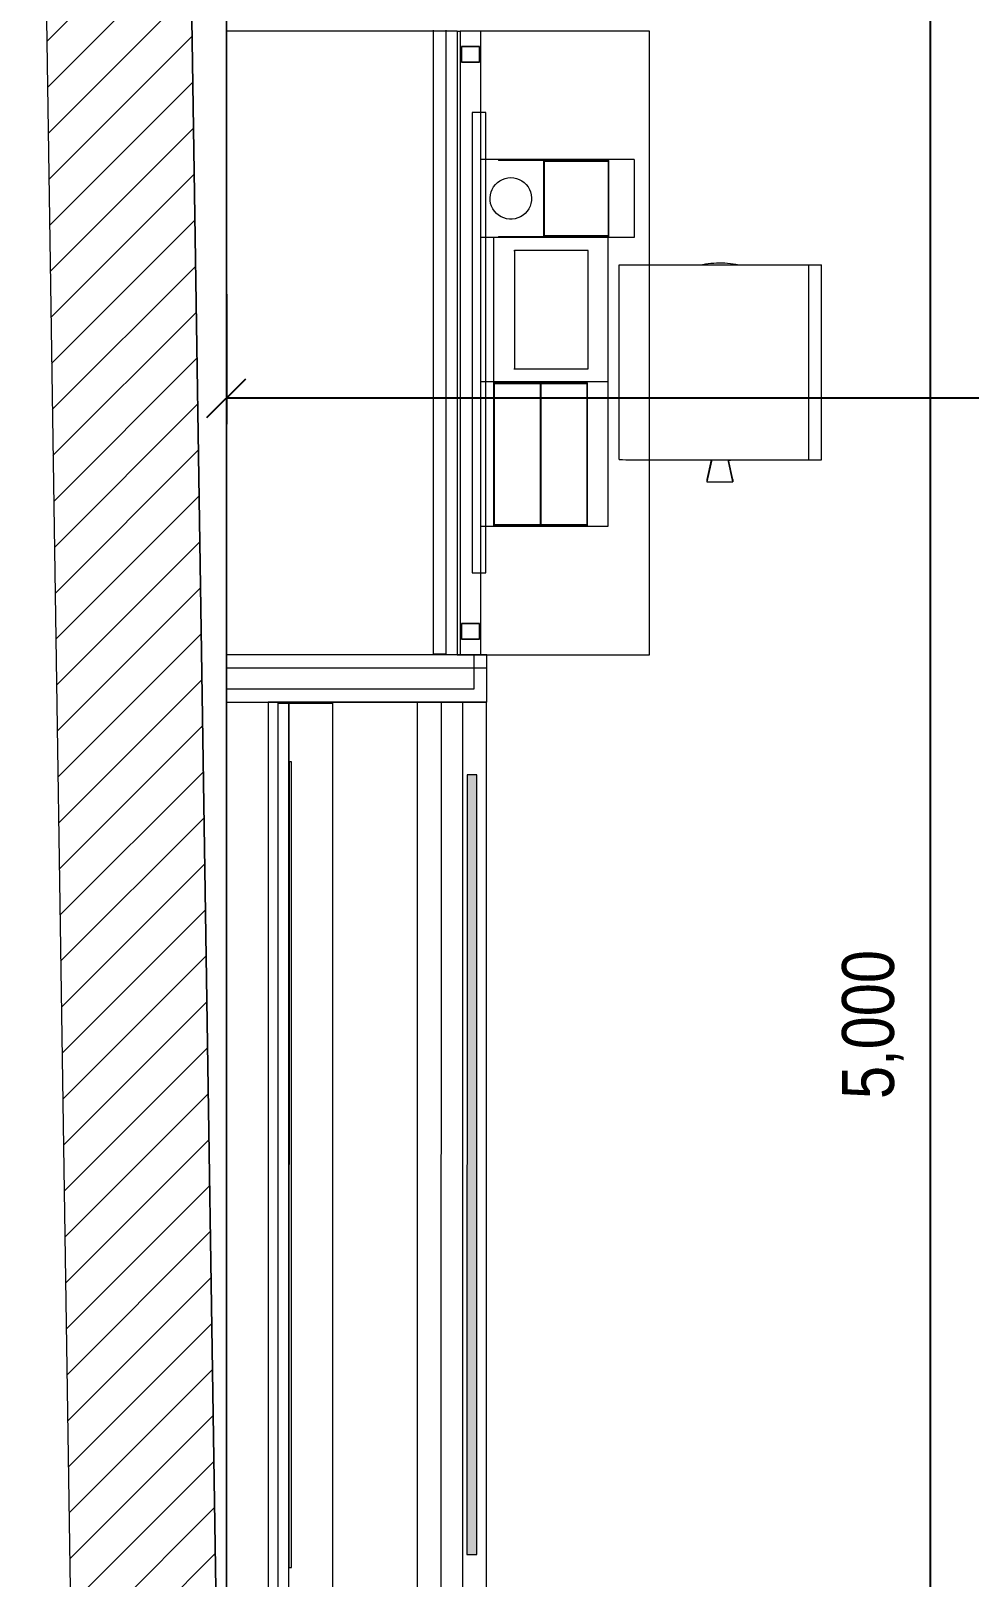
# Model space of a CAD drawing. Header units: millimetres. Extents: x 2027740 to 2136289, y -1533552 to -1491502.
# Drawn here: x 2063217 to 2065022, y -1502310 to -1499335 of the extents above; entities that cross this region are included whole.
import ezdxf

# ---------------------------------------------------------------- set-up
doc = ezdxf.new("R2010")
doc.units = ezdxf.units.MM
doc.header["$MEASUREMENT"] = 0
doc.linetypes.add('AUSGEZOGEN', pattern=[0])
doc.linetypes.add('Wipeout_Contour', pattern=[1000, 0, -1000])
for name, color, linetype, lineweight in [('01_Grundriss', 7, 'Continuous', 0), ('10_Einrichtung', 7, 'Continuous', 0), ('11_Schraffur', 9, 'Continuous', 0)]:
    doc.layers.add(name, color=color, linetype=linetype, lineweight=lineweight)
doc.layers.add('15_Flächen', color=6, linetype='Continuous', lineweight=0, plot=False)
doc.styles.add('Rossmann', font='ARIALN.TTF', dxfattribs={"height": 100})
doc.styles.add('Style-Arial Narrow', font='ARIALN.TTF')
doc.dimstyles.new('Rossmann', dxfattribs={"dimtxt": 100, "dimasz": 75, "dimexe": 50, "dimexo": 0.0625, "dimgap": 50, "dimtad": 1, "dimdec": 3, "dimlfac": 0.001, "dimzin": 3, "dimtxsty": 'Rossmann', "dimcen": 0, "dimadec": 3, "dimazin": 0, "dimtfac": 1, "dimtdec": 0, "dimtofl": 0, "dimtmove": 0, "dimatfit": 1, "dimfxl": 200, "dimfxlon": 1, "dimfrac": 2, "dimtolj": 1, "dimtzin": 3, "dimarcsym": 0})

# ---------------------------------------------------------------- blocks, each defined once
blk = doc.blocks.new('_Oblique')
at = {"color": 0, "linetype": 'ByBlock', "lineweight": -2}
blk.add_line((0.5, 0.5), (-0.5, -0.5), dxfattribs=at)
blk = doc.blocks.new('*D66')
at = {"layer": '10_Einrichtung', "color": 0, "linetype": 'ByBlock', "lineweight": -2, "transparency": 16777216}
for p, q in [((2063593.1, -1499842), (2063593.1, -1500092)), ((2067593.1, -1500242), (2067593.1, -1499992))]:
    blk.add_line(p, q, dxfattribs=at)
at = {"layer": '10_Einrichtung', "color": 0, "lineweight": -2, "transparency": 16777216}
blk.add_line((2067593.1, -1500042), (2063593.1, -1500042), dxfattribs=at)
at = {"layer": 'Defpoints', "color": 0, "lineweight": 0, "transparency": 16777216}
for p in [(2063593.1, -1498747), (2063593.1, -1500042), (2067593.1, -1503747.6)]:
    blk.add_point(p, dxfattribs=at)
at = {"layer": '10_Einrichtung', "color": 0, "lineweight": -2, "transparency": 16777216, "xscale": 75, "yscale": 75, "zscale": 75, "rotation": 180}
blk.add_blockref('_Oblique', (2063593.1, -1500042), dxfattribs=at)
at = {"layer": '10_Einrichtung', "color": 0, "lineweight": -2, "transparency": 16777216, "xscale": 75, "yscale": 75, "zscale": 75}
blk.add_blockref('_Oblique', (2067593.1, -1500042), dxfattribs=at)
at = {"layer": '10_Einrichtung', "color": 0, "transparency": 16777216, "insert": (2065593.1, -1499931.9), "char_height": 100, "attachment_point": 5, "style": 'Style-Arial Narrow'}
blk.add_mtext('\\A1;4,000', dxfattribs=at)
blk = doc.blocks.new('*D67')
at = {"layer": '10_Einrichtung', "color": 0, "linetype": 'ByBlock', "lineweight": -2, "transparency": 16777216}
for p, q in [((2065146.6, -1498747), (2064896.6, -1498747)), ((2065146.6, -1503747), (2064896.6, -1503747))]:
    blk.add_line(p, q, dxfattribs=at)
at = {"layer": '10_Einrichtung', "color": 0, "lineweight": -2, "transparency": 16777216}
blk.add_line((2064946.6, -1498747), (2064946.6, -1503747), dxfattribs=at)
at = {"layer": 'Defpoints', "color": 0, "lineweight": 0, "transparency": 16777216}
for p in [(2069438.2, -1498747), (2064946.6, -1503747), (2067518.2, -1503747)]:
    blk.add_point(p, dxfattribs=at)
at = {"layer": '10_Einrichtung', "color": 0, "lineweight": -2, "transparency": 16777216, "xscale": 75, "yscale": 75, "zscale": 75}
for p, rotation in [((2064946.6, -1498747), 90), ((2064946.6, -1503747), 270)]:
    blk.add_blockref('_Oblique', p, dxfattribs=dict(at, rotation=rotation))
at = {"layer": '10_Einrichtung', "color": 0, "transparency": 16777216, "insert": (2064836.5, -1501247), "char_height": 100, "attachment_point": 5, "rotation": 90, "style": 'Style-Arial Narrow'}
blk.add_mtext('\\A1;5,000', dxfattribs=at)
blk = doc.blocks.new('AU343H-24-1170-00-00 Beauty Bar Stool_1')
at = {"color": 0, "linetype": 'Continuous', "lineweight": -2, "ltscale": 0.01}
for p, q in [((-1.87, 1.952), (-1.87, 1.955)), ((1.88, 1.955), (-1.87, 1.955)), ((-1.87, 1.945), (-1.87, 1.952)), ((-1.87, 1.933), (-1.87, 1.945)), ((-1.87, 1.919), (-1.87, 1.933)), ((-1.87, 1.901), (-1.87, 1.919)), ((-1.87, 1.882), (-1.87, 1.901)), ((-1.87, 1.86), (-1.87, 1.882)), ((-1.87, 1.837), (-1.87, 1.86)), ((-1.87, 1.814), (-1.87, 1.837)), ((-1.87, 1.791), (-1.87, 1.814)), ((-1.87, 1.769), (-1.87, 1.791)), ((1.88, 1.952), (1.88, 1.955)), ((1.88, 1.945), (1.88, 1.952)), ((1.88, 1.933), (1.88, 1.945)), ((1.88, 1.919), (1.88, 1.933)), ((1.88, 1.901), (1.88, 1.919)), ((1.88, 1.882), (1.88, 1.901)), ((1.88, 1.86), (1.88, 1.882)), ((1.88, 1.837), (1.88, 1.86)), ((1.88, 1.814), (1.88, 1.837)), ((1.88, 1.791), (1.88, 1.814)), ((1.88, 1.769), (1.88, 1.791)), ((-1.87, 1.748), (-1.87, 1.769)), ((-1.87, 1.73), (-1.87, 1.748)), ((-1.87, 1.715), (-1.87, 1.73)), ((-1.87, 1.709), (-1.87, 1.715)), ((-1.87, 1.623), (-1.87, 1.709)), ((1.88, 1.709), (-1.87, 1.709)), ((-1.87, 1.616), (-1.87, 1.623)), ((-1.87, 1.594), (-1.87, 1.616)), ((-1.87, 1.566), (-1.87, 1.594)), ((-1.87, 1.532), (-1.87, 1.566)), ((-1.87, 1.495), (-1.87, 1.532)), ((-1.87, 1.454), (-1.87, 1.495)), ((1.88, 1.748), (1.88, 1.769)), ((1.88, 1.73), (1.88, 1.748)), ((1.88, 1.715), (1.88, 1.73)), ((1.88, 1.709), (1.88, 1.715)), ((1.88, 1.623), (1.88, 1.709)), ((1.88, 1.616), (1.88, 1.623)), ((1.88, 1.594), (1.88, 1.616)), ((1.88, 1.566), (1.88, 1.594)), ((1.88, 1.532), (1.88, 1.566)), ((1.88, 1.495), (1.88, 1.532)), ((1.88, 1.454), (1.88, 1.495)), ((-1.87, 1.406), (-1.87, 1.454)), ((-1.87, -1.356), (-1.87, 1.406)), ((1.88, 1.406), (1.88, 1.454)), ((1.88, -1.356), (1.88, 1.406)), ((-1.875, 0.306), (-1.883, 0.254)), ((-1.87, 0.335), (-1.875, 0.306)), ((-1.898, 0.094), (-1.9, 0.04)), ((-1.9, 0.04), (-1.9, -0.013)), ((-1.894, 0.147), (-1.898, 0.094)), ((-1.889, 0.2), (-1.894, 0.147)), ((-1.883, 0.254), (-1.889, 0.2)), ((1.883, 0.254), (1.88, 0.274)), ((2.261, 0.25), (1.88, 0.167)), ((2.306, 0.25), (1.88, 0.157)), ((1.889, 0.2), (1.883, 0.254)), ((1.892, 0.169), (1.889, 0.2)), ((2.261, 0.25), (2.306, 0.25)), ((2.306, -0.25), (2.306, 0.25)), ((-1.9, -0.013), (-1.899, -0.067)), ((-1.899, -0.067), (-1.896, -0.12)), ((-1.896, -0.12), (-1.892, -0.174)), ((-1.892, -0.174), (-1.886, -0.227)), ((-1.886, -0.227), (-1.879, -0.28)), ((-1.879, -0.28), (-1.871, -0.333)), ((1.88, -0.157), (2.306, -0.25)), ((1.88, -0.167), (2.261, -0.25)), ((1.88, -0.274), (1.886, -0.227)), ((1.886, -0.227), (1.892, -0.174)), ((1.892, -0.174), (1.892, -0.169)), ((2.261, -0.25), (2.306, -0.25)), ((-1.871, -0.333), (-1.87, -0.336)), ((-1.87, -1.438), (-1.87, -1.356)), ((-1.87, -1.544), (-1.87, -1.438)), ((1.88, -1.438), (1.88, -1.356)), ((1.88, -1.544), (1.88, -1.438)), ((-1.87, -1.644), (-1.87, -1.544)), ((-1.87, -1.734), (-1.87, -1.644)), ((-1.87, -1.813), (-1.87, -1.734)), ((1.88, -1.644), (1.88, -1.544)), ((1.88, -1.734), (1.88, -1.644)), ((1.88, -1.813), (1.88, -1.734)), ((-1.87, -1.877), (-1.87, -1.813)), ((-1.87, -1.924), (-1.87, -1.877)), ((-1.87, -1.939), (-1.87, -1.924)), ((1.88, -1.939), (-1.87, -1.939)), ((1.88, -1.877), (1.88, -1.813)), ((1.88, -1.924), (1.88, -1.877)), ((1.88, -1.939), (1.88, -1.924))]:
    blk.add_line(p, q, dxfattribs=at)
blk = doc.blocks.new('AU343H-24-1160-00-00 Beauty Bar 800_1')
at = {"color": 0, "linetype": 'Continuous', "lineweight": -2, "ltscale": 0.01}
for p, q in [((0, 3.7), (0, 8.131)), ((12, 8.131), (0, 8.131)), ((12, 3.7), (12, 8.131)), ((0, 3.7), (0, 3.7)), ((12, 3.7), (0, 3.7)), ((0, 3.7), (0, 3.64)), ((12, 3.7), (0, 3.7)), ((12, 3.64), (0, 3.64)), ((0, 3.64), (0, 3.24)), ((0.6, 3.614), (0.3, 3.614)), ((0.3, 3.614), (0.3, 3.266)), ((0.3, 3.266), (0.3, 3.614)), ((0.3, 3.614), (0.6, 3.614)), ((0.6, 3.266), (0.6, 3.614)), ((0.6, 3.614), (0.6, 3.266)), ((11.7, 3.614), (11.4, 3.614)), ((11.4, 3.614), (11.4, 3.266)), ((11.4, 3.614), (11.7, 3.614)), ((11.4, 3.266), (11.4, 3.614)), ((11.7, 3.266), (11.7, 3.614)), ((11.7, 3.614), (11.7, 3.266)), ((12, 3.7), (12, 3.7)), ((12, 3.7), (12, 3.64)), ((12, 3.24), (12, 3.64)), ((0, 3.24), (0, 0)), ((0, 3.24), (12, 3.24)), ((0.3, 3.266), (0.6, 3.266)), ((0.6, 3.266), (0.3, 3.266)), ((2.47, 3), (2.47, 3.24)), ((5.25, 3), (2.47, 3)), ((2.47, 0.8), (2.47, 3)), ((2.49, 2.99), (2.49, 2.09)), ((5.23, 2.99), (2.49, 2.99)), ((2.5, 2.98), (5.22, 2.98)), ((2.5, 2.1), (2.5, 2.98)), ((5.22, 2.98), (5.22, 2.1)), ((5.23, 2.09), (5.23, 2.99)), ((5.25, 3), (5.25, 3.24)), ((5.25, 0.8), (5.25, 3)), ((8.03, 3), (5.25, 3)), ((8.03, 3), (8.03, 3.24)), ((8.03, 2.9), (8.03, 3)), ((8.492, 2.943), (8.534, 2.98)), ((8.534, 2.98), (8.58, 3.011)), ((8.58, 3.011), (8.63, 3.036)), ((8.63, 3.036), (8.683, 3.053)), ((8.683, 3.053), (8.738, 3.063)), ((8.738, 3.063), (8.794, 3.065)), ((8.794, 3.065), (8.849, 3.059)), ((8.849, 3.059), (8.904, 3.045)), ((8.904, 3.045), (8.955, 3.025)), ((8.955, 3.025), (9.004, 2.997)), ((9.004, 2.997), (9.048, 2.962)), ((9.53, 2.9), (9.53, 3.24)), ((11.4, 3.266), (11.7, 3.266)), ((11.7, 3.266), (11.4, 3.266)), ((12, 0), (12, 3.24)), ((8.05, 2.9), (8.03, 2.9)), ((8.03, 0.79), (8.03, 2.9)), ((8.05, 2.9), (8.05, 2.03)), ((8.381, 2.693), (8.389, 2.748)), ((8.381, 2.637), (8.381, 2.693)), ((8.389, 2.748), (8.404, 2.802)), ((8.404, 2.802), (8.427, 2.853)), ((8.427, 2.853), (8.456, 2.9)), ((8.456, 2.9), (8.492, 2.943)), ((9.048, 2.962), (9.086, 2.922)), ((9.086, 2.922), (9.119, 2.877)), ((9.119, 2.877), (9.145, 2.828)), ((9.145, 2.828), (9.165, 2.775)), ((9.165, 2.775), (9.176, 2.721)), ((9.176, 2.721), (9.18, 2.665)), ((9.51, 2.03), (9.51, 2.9)), ((9.53, 2.9), (9.51, 2.9)), ((9.53, 0.79), (9.53, 2.9)), ((5.5, 2.607), (5.5, 2.597)), ((7.78, 2.597), (5.5, 2.597)), ((5.5, 2.597), (5.5, 1.18)), ((7.78, 2.607), (7.78, 2.597)), ((7.78, 1.18), (7.78, 2.597)), ((8.389, 2.582), (8.381, 2.637)), ((8.404, 2.528), (8.389, 2.582)), ((8.427, 2.477), (8.404, 2.528)), ((8.456, 2.43), (8.427, 2.477)), ((8.492, 2.387), (8.456, 2.43)), ((8.534, 2.35), (8.492, 2.387)), ((9.086, 2.408), (9.048, 2.368)), ((9.119, 2.453), (9.086, 2.408)), ((9.145, 2.502), (9.119, 2.453)), ((9.165, 2.555), (9.145, 2.502)), ((9.176, 2.609), (9.165, 2.555)), ((9.18, 2.665), (9.176, 2.609)), ((2.49, 2.09), (2.49, 1.19)), ((2.49, 2.09), (5.23, 2.09)), ((5.22, 2.1), (2.5, 2.1)), ((5.23, 1.19), (5.23, 2.09)), ((8.58, 2.319), (8.534, 2.35)), ((8.63, 2.294), (8.58, 2.319)), ((8.683, 2.277), (8.63, 2.294)), ((8.738, 2.267), (8.683, 2.277)), ((8.794, 2.265), (8.738, 2.267)), ((8.849, 2.271), (8.794, 2.265)), ((8.904, 2.285), (8.849, 2.271)), ((8.955, 2.305), (8.904, 2.285)), ((9.004, 2.333), (8.955, 2.305)), ((9.048, 2.368), (9.004, 2.333)), ((2.5, 2.08), (5.22, 2.08)), ((2.5, 1.2), (2.5, 2.08)), ((5.22, 2.08), (5.22, 1.2)), ((8.05, 2.03), (8.05, 0.78)), ((8.05, 2.03), (9.51, 2.03)), ((8.06, 2.02), (9.5, 2.02)), ((8.06, 0.79), (8.06, 2.02)), ((9.5, 2.02), (9.5, 0.79)), ((9.51, 0.78), (9.51, 2.03)), ((2.49, 1.19), (5.23, 1.19)), ((5.22, 1.2), (2.5, 1.2)), ((5.5, 1.18), (7.78, 1.18)), ((5.25, 0.8), (2.47, 0.8)), ((8.03, 0.8), (5.25, 0.8)), ((8.03, 0.29), (8.03, 0.79)), ((8.05, 0.79), (8.03, 0.79)), ((8.05, 0.78), (9.51, 0.78)), ((9.5, 0.79), (8.06, 0.79)), ((9.53, 0.79), (9.51, 0.79)), ((9.53, 0.29), (9.53, 0.79)), ((0, 0), (12, 0)), ((9.53, 0.29), (8.03, 0.29))]:
    blk.add_line(p, q, dxfattribs=at)
blk = doc.blocks.new('AU343H-22-11x0-00-00 4-Tier Gondola non swiched_4')
at = {"color": 0, "linetype": 'Continuous', "lineweight": -2, "ltscale": 0.01}
for p, q in [((0, 3.8), (0, 4)), ((0.03, 4), (0, 4)), ((17.37, 4), (0.03, 4)), ((0.03, 3.8), (0.03, 4)), ((17.37, 3.8), (17.37, 4)), ((17.4, 4), (17.37, 4)), ((17.4, 3.8), (17.4, 4)), ((0, 2.948), (0, 3.8)), ((0.03, 2.948), (0.03, 3.8)), ((17.37, 3.792), (0.03, 3.792)), ((17.37, 2.948), (17.37, 3.8)), ((17.4, 2.948), (17.4, 3.8)), ((0.03, 2.948), (0, 2.948)), ((0, 2.948), (0, 1.313)), ((17.37, 2.948), (0.03, 2.948)), ((17.4, 2.948), (17.37, 2.948)), ((17.4, 1.313), (17.4, 2.948)), ((0, 1.313), (0, 0.856)), ((0, 1.313), (17.4, 1.313)), ((17.4, 0.856), (17.4, 1.313)), ((0, 0.856), (0, 0.441)), ((0, 0.856), (17.4, 0.856)), ((17.4, 0.441), (17.4, 0.856)), ((0, 0.441), (0, -0.014)), ((0, 0.441), (17.4, 0.441)), ((17.4, -0.014), (17.4, 0.441)), ((0, -0.014), (17.4, -0.014))]:
    blk.add_line(p, q, dxfattribs=at)

msp = doc.modelspace()

# ---------------------------------------------------------------- hatches: boundary and pattern name
at = {"layer": '11_Schraffur', "linetype": 'AUSGEZOGEN', "ltscale": 10}
h = msp.add_hatch(dxfattribs=at)
h.set_pattern_fill('ANSI31', color=256, pattern_type=2)
h.set_pattern_definition([(45, (1922705.07, -1372376.47), (-44.90128, 44.90128), [])])
h.paths.add_polyline_path([(2063620.1004, -1505471.2292), (2063500.1335, -1497552.0007), (2086188.2347, -1497552.0007), (2086188.2347, -1498737.0007), (2094348.2347, -1498737.0007), (2094490.7314, -1497787.6353), (2108337.2777, -1497675.5442), (2108338.0062, -1497765.5413), (2109275.4151, -1497757.9527), (2109524.0236, -1496484.4712), (2109043.1931, -1496399.6878), (2108833.9511, -1497471.517), (2094318.3019, -1497589.0246), (2094176.0137, -1498537.0007), (2086388.2347, -1498537.0007), (2086388.2347, -1497352.0007), (2063217.0716, -1497352.0007), (2063340.1325, -1505475.4704)], flags=17)

# ---------------------------------------------------------------- linework, layer by layer
at = {"layer": '01_Grundriss', "linetype": 'AUSGEZOGEN', "ltscale": 10}
for p, q in [((2063217.0716, -1497352.0007), (2063340.1325, -1505475.4704)), ((2063500.1335, -1497552.0007), (2063620.1004, -1505471.2292))]:
    msp.add_line(p, q, dxfattribs=at)
at = {"layer": '10_Einrichtung', "linetype": 'Continuous', "lineweight": 0, "flags": 128}
for points in [[(2063593.1053, -1498747.5709), (2067593.1053, -1498747.5709), (2067593.1053, -1503747.571), (2063593.1053, -1503747.571)], [(2063593.1053, -1503747.5709), (2067593.1053, -1503747.5709), (2067593.1053, -1498747.5709), (2063593.1053, -1498747.5709)], [(2063593.1053, -1503747.5692), (2067593.1053, -1503747.5692), (2067593.1053, -1498748.1414), (2063593.1053, -1498748.1414)], [(2063691.778, -1502366.6442), (2063593.1547, -1502366.6216), (2063593.5534, -1500626.7637), (2063692.1766, -1500626.7863)]]:
    msp.add_lwpolyline(points, close=True, dxfattribs=at)
for points in [[(2063990.4917, -1499333.8743), (2063990.4928, -1500533.8755)], [(2064015.4928, -1500533.8755), (2064015.4917, -1499333.8743)], [(2064065.9249, -1499492.0858), (2064065.9246, -1500378.0858)], [(2064092.1544, -1499492.0858), (2064065.9249, -1499492.0858)], [(2064092.1541, -1500378.0858), (2064092.1544, -1499492.0858)], [(2064065.9246, -1500378.0858), (2064092.1541, -1500378.0858)], [(2064093.7332, -1500535.7216), (2063593.5355, -1500535.7212)], [(2063593.5355, -1500535.7212), (2063593.5355, -1500560.7212)], [(2063990.4928, -1500533.8755), (2064015.4928, -1500533.8755)], [(2064093.7332, -1500536.3878), (2064068.7332, -1500536.3891)], [(2064068.7332, -1500536.3891), (2064068.7365, -1500601.7194)], [(2064093.7332, -1500560.7216), (2064093.7332, -1500535.7216)], [(2064093.7377, -1500626.7194), (2064093.7332, -1500536.3878)], [(2063593.5355, -1500560.7212), (2064093.7332, -1500560.7216)], [(2064068.7365, -1500601.7194), (2063593.5591, -1500601.719)], [(2063593.5591, -1500601.719), (2063593.5591, -1500626.719)], [(2063593.5591, -1500626.719), (2064093.7377, -1500626.7194)], [(2063673.1495, -1500626.719), (2063673.148, -1502366.6399)], [(2063713.1495, -1500626.7191), (2063673.1495, -1500626.719)], [(2063713.148, -1502366.6399), (2063713.1495, -1500626.7191)], [(2063713.5429, -1500741.9002), (2063713.1878, -1502291.6712)], [(2063713.5429, -1500741.9002), (2063713.1878, -1502291.6712)], [(2063718.5429, -1500741.9014), (2063713.5429, -1500741.9002)], [(2063718.5429, -1500741.9014), (2063713.5429, -1500741.9002)], [(2063718.1878, -1502291.6724), (2063718.5429, -1500741.9014)], [(2063718.1878, -1502291.6724), (2063718.5429, -1500741.9014)], [(2064055.8953, -1500766.7797), (2064055.5516, -1502266.7797)], [(2064074.8953, -1500766.7841), (2064055.8953, -1500766.7797)], [(2064074.5516, -1502266.784), (2064074.8953, -1500766.7841)], [(2064055.5516, -1502266.7797), (2064074.5516, -1502266.784)], [(2063713.1878, -1502291.6712), (2063718.1878, -1502291.6724)], [(2063713.1878, -1502291.6712), (2063718.1878, -1502291.6724)]]:
    msp.add_lwpolyline(points, dxfattribs=at)
at = {"layer": '10_Einrichtung', "linetype": 'Wipeout_Contour', "lineweight": 0, "ltscale": 30.837396}
msp.add_lwpolyline([(2064074.5516, -1502266.784), (2064074.8953, -1500766.7841), (2064055.8953, -1500766.7797), (2064055.5516, -1502266.7797)], close=True, dxfattribs=at)
at = {"layer": '10_Einrichtung', "linetype": 'Wipeout_Contour', "lineweight": 0, "ltscale": 30.837396, "extrusion": (0, 0, -1)}
msp.add_solid([(-2064074.5516, -1502266.784), (-2064074.8953, -1500766.7841), (-2064055.5516, -1502266.7797), (-2064055.8953, -1500766.7797)], dxfattribs=at)
at = {"layer": '15_Flächen', "linetype": 'AUSGEZOGEN', "ltscale": 10, "flags": 128}
msp.add_lwpolyline([(2063518.2363, -1498747.0007), (2069416.2347, -1498747.0007), (2069416.2347, -1497552.0007), (2086188.2347, -1497552.0007), (2086188.2347, -1498737.0007), (2094348.2347, -1498737.0007), (2094490.7314, -1497787.6353), (2108337.2777, -1497675.5442), (2108338.0062, -1497765.5413), (2109517.9676, -1497755.9892), (2109508.3603, -1497805.0575), (2109547.615, -1497812.7433), (2108805.7428, -1501601.7995), (2108766.4882, -1501594.1137), (2108756.8809, -1501643.182), (2107891.7578, -1501473.7966), (2107780.5881, -1502052.9736), (2107765.8571, -1502050.146), (2107762.6687, -1502066.757), (2107762.6687, -1502066.757), (2107551.5231, -1502026.2288), (2107517.1505, -1502019.6312), (2107517.1505, -1502019.6312), (2106749.1698, -1501872.2218), (2106546.6419, -1502927.3614), (2106495.5741, -1502917.5593), (2106064.4675, -1505163.5593), (2106115.5353, -1505173.3614), (2105970.73, -1505927.7748), (2105970.73, -1505927.7748), (2105970.73, -1505927.7748), (2105970.73, -1505927.7748), (2105925.3788, -1506164.0476), (2106938.8777, -1506358.5828), (2106935.6894, -1506375.1937), (2106950.4205, -1506378.0213), (2106843.9162, -1506932.8923), (2107683.5883, -1507094.0624), (2107674.1631, -1507143.1661), (2107713.446, -1507150.7062), (2107014.288, -1510793.2134), (2106975.0051, -1510785.6733), (2106965.5799, -1510834.777), (2106437.4116, -1510724.1616), (2106384.1156, -1510978.6405), (2100740.5785, -1509934.0344), (2100598.6456, -1510756.8831), (2092446.7045, -1510980.2262), (2092417.4768, -1511217.0547), (2092428.2323, -1511218.3821), (2092261.6635, -1512398.2829), (2091681.6913, -1512316.4071), (2091593.672, -1512918.1904), (2086495.8059, -1512012.1881), (2085680.4686, -1517269.6664), (2081425.2555, -1516914.6143), (2082017.1994, -1514073.6274), (2081723.5068, -1514012.434), (2081595.0066, -1514629.1601), (2063839.6788, -1514684.447), (2063626.0077, -1505861.1845), (2063730.9957, -1505861.1845), (2063725.0883, -1505469.6388), (2063620.1004, -1505471.2292)], close=True, dxfattribs=at)

# ---------------------------------------------------------------- block references
at = {"layer": '10_Einrichtung', "linetype": 'Continuous', "lineweight": 0, "xscale": 100, "yscale": 100, "zscale": 100}
for name, p, rotation in [('AU343H-24-1160-00-00 Beauty Bar 800_1', (2064406.6503, -1500535.7212), 89.99999999999997), ('AU343H-24-1170-00-00 Beauty Bar Stool_1', (2064542.4735, -1499972.3353), 269.9900170824509), ('AU343H-22-11x0-00-00 4-Tier Gondola non swiched_4', (2064091.7779, -1502366.7358), 89.98687182098702)]:
    msp.add_blockref(name, p, dxfattribs=dict(at, rotation=rotation))

# ---------------------------------------------------------------- dimensions: what is measured, and where the dimension line sits
at = {"layer": '10_Einrichtung'}
for base, p1, p2, angle, picture, middle in [((2064946.6182, -1503747.0007), (2069438.2363, -1498747.0007), (2067518.2363, -1503747.0007), 270, '*D67', (2064836.5227, -1501247.0007)), ((2063593.1053, -1500042.042), (2067593.1053, -1503747.571), (2063593.1053, -1498747.0004), 180, '*D66', (2065593.1053, -1499931.9465))]:
    dim = msp.add_linear_dim(base=base, p1=p1, p2=p2, angle=angle, dimstyle='Rossmann', override={"dimtxsty": 'Style-Arial Narrow', "dimblk": 'Oblique', "dimtdec": 3}, dxfattribs=at)
    dim.commit()
    dim.dimension.update_dxf_attribs({"geometry": picture, "text_midpoint": middle})

doc.saveas('drawing.dxf')
